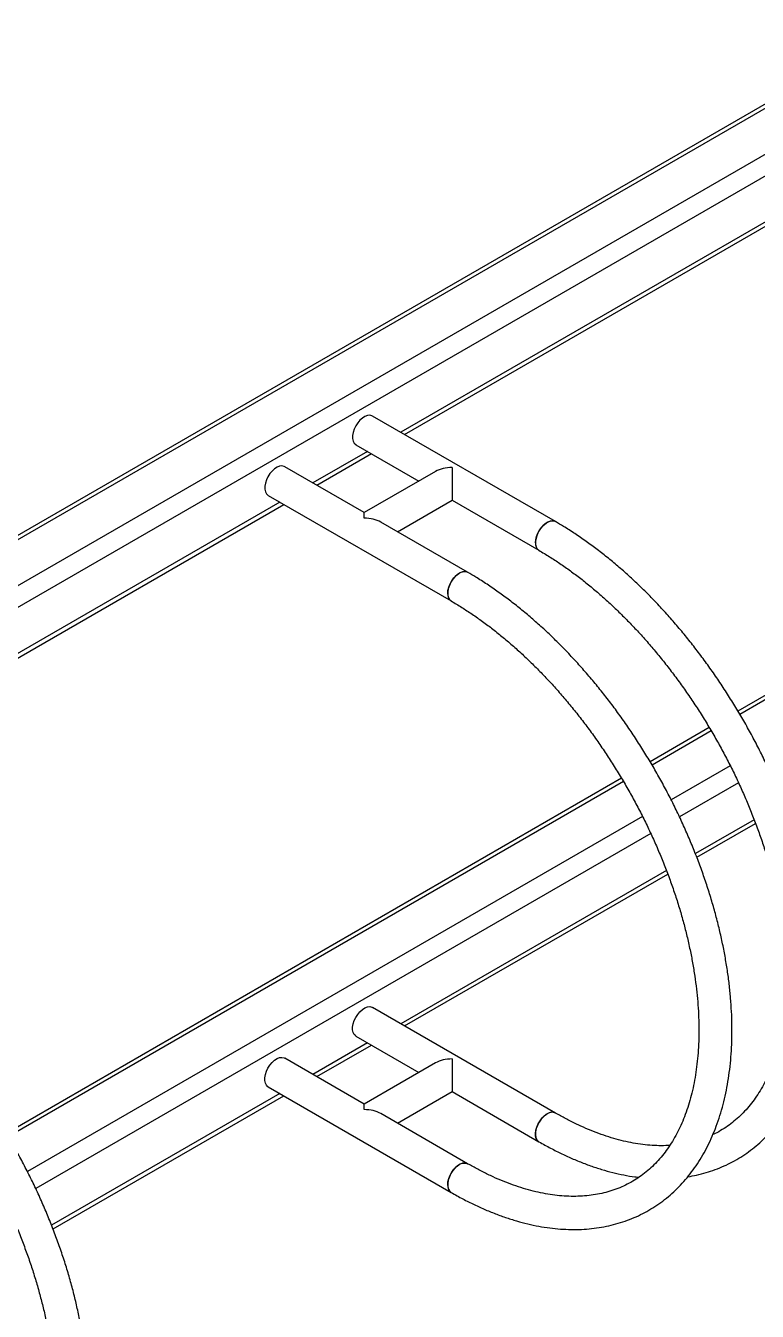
# Model space of a CAD drawing. Header units: millimetres. Extents: x 3621 to 9561, y -2206 to 1994.
# Drawn here: x 8109 to 8463, y -33 to 588 of the extents above; entities that cross this region are included whole.
import ezdxf

# ---------------------------------------------------------------- set-up
doc = ezdxf.new("R2010")
doc.units = ezdxf.units.MM

# ---------------------------------------------------------------- blocks, each defined once
blk = doc.blocks.new('izometria')
for p, q in [((-1648.56, 2439.2), (-3115.89, 1592.13)), ((-1647.33, 2437.75), (-3115.89, 1589.97)), ((-1628.1, 2426.65), (-3115.89, 1567.76)), ((-1620.5, 2420.58), (-3115.89, 1557.31)), ((-2034.26, 2159.51), (-2329.39, 1989.14)), ((-2327.51, 1988.06), (-2032.39, 2158.43)), ((-1869.16, 2026.07), (-2166.43, 1854.46)), ((-1868.21, 2024.45), (-2165.48, 1852.84)), ((-2254.62, 1945.98), (-2343.01, 1997)), ((-2351.01, 1983.15), (-2320.58, 1965.58)), ((-2345.39, 1979.9), (-2371.81, 1964.65)), ((-2369.94, 1963.57), (-2343.51, 1978.82)), ((-2347.01, 1950.33), (-2385.43, 1972.51)), ((-2312.58, 1970.2), (-2347.01, 1950.33)), ((-2393.43, 1958.65), (-2305.05, 1907.63)), ((-2387.82, 1955.41), (-2682.94, 1785.04)), ((-2681.07, 1783.96), (-2385.94, 1954.33)), ((-2331.01, 1941.09), (-2304.58, 1956.34)), ((-2304.58, 1956.34), (-2262.62, 1932.12)), ((-2297.05, 1921.48), (-2339.01, 1945.71)), ((-2180.29, 1846.46), (-2208.85, 1829.97)), ((-2179.33, 1844.84), (-2207.9, 1828.35)), ((-2170.11, 1827.96), (-2198.65, 1811.48)), ((-2222.71, 1821.97), (-2519.98, 1650.36)), ((-2221.76, 1820.35), (-2519.03, 1648.74)), ((-2166.16, 1819.79), (-2194.68, 1803.33)), ((-2212.54, 1803.47), (-2509.78, 1631.87)), ((-2158.58, 1801.95), (-2186.99, 1785.56)), ((-2186.3, 1783.79), (-2157.92, 1800.17)), ((-2208.59, 1795.3), (-2505.8, 1623.72)), ((-2201.01, 1777.46), (-2329.39, 1703.35)), ((-2327.51, 1702.27), (-2200.34, 1775.68)), ((-2254.62, 1660.19), (-2343.01, 1711.21)), ((-2351.01, 1697.36), (-2320.58, 1679.79)), ((-2345.39, 1694.11), (-2371.81, 1678.86)), ((-2369.94, 1677.78), (-2343.51, 1693.03)), ((-2347.01, 1664.54), (-2385.43, 1686.72)), ((-2312.58, 1684.41), (-2347.01, 1664.54)), ((-2393.43, 1672.86), (-2305.05, 1621.84)), ((-2387.82, 1669.62), (-2498.12, 1605.95)), ((-2497.42, 1604.18), (-2385.94, 1668.54)), ((-2331.01, 1655.3), (-2304.58, 1670.55)), ((-2304.58, 1670.55), (-2262.62, 1646.33)), ((-2297.05, 1635.7), (-2339.01, 1659.92))]:
    blk.add_line(p, q)
at = {"flags": 128}
for points in [[(-2343.01, 1997), (-2343.35, 1997.17), (-2344.36, 1997.37), (-2345.49, 1997.24), (-2346.7, 1996.77), (-2347.92, 1995.99), (-2349.1, 1994.93), (-2350.18, 1993.65), (-2351.11, 1992.2), (-2351.85, 1990.64), (-2352.37, 1989.06), (-2352.63, 1987.53), (-2352.63, 1986.12), (-2352.37, 1984.89), (-2351.85, 1983.91), (-2351.11, 1983.21), (-2351.01, 1983.15)], [(-2385.43, 1972.51), (-2385.77, 1972.67), (-2386.78, 1972.88), (-2387.92, 1972.75), (-2389.13, 1972.28), (-2390.35, 1971.5), (-2391.53, 1970.44), (-2392.61, 1969.16), (-2393.54, 1967.7), (-2394.28, 1966.15), (-2394.79, 1964.57), (-2395.06, 1963.04), (-2395.06, 1961.63), (-2394.79, 1960.4), (-2394.28, 1959.42), (-2393.54, 1958.72), (-2393.43, 1958.65)], [(-2304.58, 1972.11), (-2304.58, 1970.88), (-2304.58, 1969.49), (-2304.58, 1967.97), (-2304.58, 1966.39), (-2304.58, 1964.78), (-2304.58, 1963.19), (-2304.58, 1961.68), (-2304.58, 1960.28), (-2304.58, 1959.05), (-2304.58, 1958.02), (-2304.58, 1957.21), (-2304.58, 1956.66), (-2304.58, 1956.38), (-2304.58, 1956.34)], [(-2347.01, 1947.62), (-2347.01, 1948.71), (-2347.01, 1949.54), (-2347.01, 1950.08), (-2347.01, 1950.32), (-2347.01, 1950.33)], [(-2264.28, 1935.78), (-2264.14, 1937.26), (-2263.75, 1938.83), (-2263.12, 1940.4), (-2262.28, 1941.91), (-2261.27, 1943.29), (-2260.13, 1944.47), (-2258.93, 1945.39), (-2257.7, 1946.02), (-2256.53, 1946.33), (-2255.44, 1946.29), (-2254.62, 1945.98)], [(-2254.62, 1945.98), (-2254.96, 1946.14), (-2255.97, 1946.35), (-2257.11, 1946.22), (-2258.31, 1945.75), (-2259.53, 1944.97), (-2260.71, 1943.91), (-2261.79, 1942.62), (-2262.73, 1941.17), (-2263.47, 1939.62), (-2263.98, 1938.04), (-2264.24, 1936.51), (-2264.24, 1935.1), (-2263.98, 1933.87), (-2263.47, 1932.88), (-2262.73, 1932.19), (-2262.62, 1932.12)], [(-2306.7, 1911.29), (-2306.57, 1912.77), (-2306.18, 1914.34), (-2305.55, 1915.91), (-2304.71, 1917.42), (-2303.7, 1918.8), (-2302.56, 1919.98), (-2301.35, 1920.9), (-2300.13, 1921.53), (-2298.95, 1921.83), (-2297.87, 1921.8), (-2297.04, 1921.48)], [(-2297.05, 1921.48), (-2297.38, 1921.65), (-2298.4, 1921.86), (-2299.53, 1921.72), (-2300.74, 1921.26), (-2301.96, 1920.47), (-2303.14, 1919.42), (-2304.22, 1918.13), (-2305.15, 1916.68), (-2305.89, 1915.13), (-2306.41, 1913.55), (-2306.67, 1912.02), (-2306.67, 1910.6), (-2306.41, 1909.38), (-2305.89, 1908.39), (-2305.15, 1907.69), (-2305.05, 1907.63)], [(-2351.01, 1697.36), (-2351.11, 1697.42), (-2351.85, 1698.12), (-2352.37, 1699.1), (-2352.63, 1700.33), (-2352.63, 1701.74), (-2352.37, 1703.28), (-2351.85, 1704.85), (-2351.11, 1706.41), (-2350.18, 1707.86), (-2349.1, 1709.14), (-2347.92, 1710.2), (-2346.7, 1710.98), (-2345.49, 1711.45), (-2344.36, 1711.59), (-2343.35, 1711.38), (-2343.01, 1711.21)], [(-2393.43, 1672.86), (-2393.54, 1672.93), (-2394.28, 1673.63), (-2394.79, 1674.61), (-2395.06, 1675.84), (-2395.06, 1677.25), (-2394.79, 1678.78), (-2394.28, 1680.36), (-2393.54, 1681.91), (-2392.61, 1683.37), (-2391.53, 1684.65), (-2390.35, 1685.71), (-2389.13, 1686.49), (-2387.92, 1686.96), (-2386.78, 1687.09), (-2385.77, 1686.89), (-2385.43, 1686.72)], [(-2304.58, 1686.32), (-2304.58, 1685.09), (-2304.58, 1683.7), (-2304.58, 1682.18), (-2304.58, 1680.6), (-2304.58, 1678.99), (-2304.58, 1677.4), (-2304.58, 1675.89), (-2304.58, 1674.49), (-2304.58, 1673.26), (-2304.58, 1672.23), (-2304.58, 1671.42), (-2304.58, 1670.87), (-2304.58, 1670.59), (-2304.58, 1670.55)], [(-2347.01, 1661.83), (-2347.01, 1662.92), (-2347.01, 1663.75), (-2347.01, 1664.29), (-2347.01, 1664.53), (-2347.01, 1664.54)], [(-2254.62, 1660.19), (-2254.73, 1660.25), (-2255.7, 1660.54), (-2256.81, 1660.49), (-2258.01, 1660.11), (-2259.23, 1659.4), (-2260.43, 1658.41), (-2261.54, 1657.17), (-2262.51, 1655.76), (-2263.3, 1654.22), (-2263.87, 1652.64), (-2264.2, 1651.09), (-2264.27, 1649.64), (-2264.07, 1648.36), (-2263.62, 1647.31), (-2262.93, 1646.54), (-2262.62, 1646.33)], [(-2262.62, 1646.33), (-2263.3, 1646.89), (-2263.87, 1647.81), (-2264.2, 1648.98), (-2264.27, 1650.35), (-2264.07, 1651.86), (-2263.62, 1653.43), (-2262.93, 1655), (-2262.04, 1656.48), (-2260.99, 1657.82), (-2259.84, 1658.94), (-2258.62, 1659.79)], [(-2306.7, 1625.5), (-2306.57, 1626.98), (-2306.18, 1628.55), (-2305.55, 1630.12), (-2304.71, 1631.63), (-2303.7, 1633.01), (-2302.56, 1634.19), (-2301.35, 1635.11), (-2300.13, 1635.74), (-2298.95, 1636.04), (-2297.87, 1636.01), (-2297.05, 1635.7)], [(-2297.05, 1635.7), (-2297.38, 1635.86), (-2298.4, 1636.07), (-2299.53, 1635.93), (-2300.74, 1635.47), (-2301.96, 1634.68), (-2303.14, 1633.63), (-2304.22, 1632.34), (-2305.15, 1630.89), (-2305.89, 1629.34), (-2306.41, 1627.76), (-2306.67, 1626.23), (-2306.67, 1624.81), (-2306.41, 1623.59), (-2305.89, 1622.6), (-2305.15, 1621.9), (-2305.05, 1621.84)]]:
    blk.add_lwpolyline(points, dxfattribs=at)
for centre, start, end in [((-2260.34, 1935.36), 173.82107, 234.80663), ((-2302.77, 1910.86), 173.821, 234.80665), ((-2256.28, 1656.6), 65.16051, 126.17853), ((-2302.77, 1625.08), 173.81832, 234.83296)]:
    blk.add_arc(centre, 3.96, start, end)
for centre, start_param, end_param in [((-2304.58, 1965.58), 1.570796, 2.356113), ((-2347.01, 1941.09), 0.785479, 1.570796), ((-2304.58, 1679.79), 1.570796, 2.356113), ((-2347.01, 1655.3), 0.785479, 1.570796)]:
    blk.add_ellipse(centre, major_axis=(11.31, 0), ratio=0.577382, start_param=start_param, end_param=end_param)
for points, knots in [([(-2190.64, 1629.41), (-2189.22, 1629.65), (-2186.23, 1630.18), (-2181.82, 1631.34), (-2177.39, 1632.8), (-2173.11, 1634.55), (-2168.99, 1636.57), (-2165.02, 1638.87), (-2161.22, 1641.44), (-2157.6, 1644.27), (-2154.15, 1647.37), (-2150.88, 1650.72), (-2147.79, 1654.32), (-2144.9, 1658.16), (-2142.21, 1662.25), (-2139.72, 1666.58), (-2137.43, 1671.14), (-2135.36, 1675.91), (-2133.5, 1680.91), (-2131.87, 1686.1), (-2130.46, 1691.49), (-2129.28, 1697.06), (-2128.33, 1702.81), (-2127.62, 1708.72), (-2127.13, 1714.77), (-2126.88, 1720.97), (-2126.86, 1727.29), (-2127.07, 1733.73), (-2127.51, 1740.27), (-2128.18, 1746.9), (-2129.07, 1753.62), (-2130.19, 1760.4), (-2131.53, 1767.24), (-2133.09, 1774.13), (-2134.87, 1781.06), (-2136.86, 1788.01), (-2139.05, 1794.96), (-2141.46, 1801.93), (-2144.06, 1808.87), (-2146.85, 1815.8), (-2149.84, 1822.69), (-2153.01, 1829.54), (-2156.36, 1836.33), (-2159.89, 1843.05), (-2163.58, 1849.69), (-2167.44, 1856.24), (-2171.45, 1862.68), (-2175.61, 1869.02), (-2179.91, 1875.23), (-2184.34, 1881.3), (-2188.9, 1887.23), (-2193.59, 1893.01), (-2198.38, 1898.62), (-2203.28, 1904.05), (-2208.27, 1909.31), (-2213.35, 1914.37), (-2218.51, 1919.23), (-2223.75, 1923.88), (-2229.05, 1928.31), (-2234.4, 1932.51), (-2239.8, 1936.48), (-2245.24, 1940.21), (-2250.18, 1943.37), (-2253.31, 1945.21), (-2254.62, 1945.98)], [0, 0, 0, 0, 0.014422, 0.030318, 0.046147, 0.061921, 0.077653, 0.093359, 0.109057, 0.124759, 0.140483, 0.156244, 0.172057, 0.187931, 0.203874, 0.219888, 0.235972, 0.252123, 0.268333, 0.284596, 0.300902, 0.317244, 0.333612, 0.35, 0.366401, 0.38281, 0.399222, 0.415633, 0.432041, 0.448443, 0.46484, 0.481229, 0.497612, 0.513987, 0.530355, 0.546717, 0.563072, 0.579421, 0.595765, 0.612105, 0.628441, 0.644773, 0.661104, 0.677432, 0.69376, 0.710087, 0.726415, 0.742744, 0.759075, 0.775408, 0.791744, 0.808085, 0.82443, 0.84078, 0.857137, 0.873501, 0.889871, 0.90625, 0.922637, 0.939033, 0.955437, 0.97185, 0.98827, 1, 1, 1, 1]), ([(-2262.62, 1932.12), (-2261.74, 1931.61), (-2259.19, 1930.11), (-2254.95, 1927.45), (-2249.92, 1924.04), (-2244.9, 1920.39), (-2239.91, 1916.51), (-2234.94, 1912.39), (-2230.02, 1908.06), (-2225.14, 1903.51), (-2220.33, 1898.75), (-2215.59, 1893.8), (-2210.93, 1888.66), (-2206.36, 1883.35), (-2201.89, 1877.86), (-2197.53, 1872.22), (-2193.29, 1866.43), (-2189.17, 1860.5), (-2185.18, 1854.46), (-2181.34, 1848.29), (-2177.64, 1842.03), (-2174.1, 1835.68), (-2170.72, 1829.26), (-2167.51, 1822.77), (-2164.48, 1816.23), (-2161.62, 1809.65), (-2158.96, 1803.04), (-2156.48, 1796.43), (-2154.2, 1789.81), (-2152.12, 1783.21), (-2150.25, 1776.63), (-2148.58, 1770.09), (-2147.12, 1763.61), (-2145.87, 1757.19), (-2144.84, 1750.85), (-2144.02, 1744.6), (-2143.41, 1738.45), (-2143.02, 1732.41), (-2142.85, 1726.51), (-2142.89, 1720.74), (-2143.14, 1715.12), (-2143.61, 1709.65), (-2144.28, 1704.36), (-2145.16, 1699.25), (-2146.24, 1694.32), (-2147.53, 1689.59), (-2149, 1685.06), (-2150.67, 1680.75), (-2152.54, 1676.65), (-2154.58, 1672.76), (-2156.81, 1669.11), (-2159.22, 1665.68), (-2161.82, 1662.49), (-2164.59, 1659.53), (-2167.54, 1656.82), (-2170.67, 1654.35), (-2173.98, 1652.16), (-2176.61, 1650.63), (-2178.2, 1649.91), (-2178.56, 1649.75)], [0, 0, 0, 0, 0.0093133, 0.0270801, 0.0448548, 0.0626372, 0.0804281, 0.0982284, 0.1160379, 0.1338567, 0.1516845, 0.1695206, 0.1873647, 0.2052158, 0.2230733, 0.2409364, 0.2588043, 0.276676, 0.2945508, 0.3124276, 0.3303058, 0.3481843, 0.3660622, 0.3839383, 0.4018118, 0.4196819, 0.4375476, 0.4554079, 0.4732622, 0.4911095, 0.508949, 0.52678, 0.5446017, 0.5624135, 0.5802149, 0.5980057, 0.6157857, 0.6335552, 0.6513148, 0.6690656, 0.6868095, 0.704549, 0.7222874, 0.740028, 0.7577768, 0.7755411, 0.79333, 0.8111551, 0.8290294, 0.8469685, 0.8649888, 0.8831078, 0.9013414, 0.9197018, 0.9381941, 0.9568128, 0.9755383, 0.9943369, 1, 1, 1, 1]), ([(-2305.05, 1621.84), (-2304.08, 1621.29), (-2301.28, 1619.69), (-2296.64, 1617.26), (-2291.14, 1614.63), (-2285.65, 1612.27), (-2280.18, 1610.2), (-2274.74, 1608.41), (-2269.33, 1606.92), (-2263.98, 1605.71), (-2258.69, 1604.81), (-2253.47, 1604.2), (-2248.33, 1603.9), (-2243.28, 1603.89), (-2238.34, 1604.18), (-2233.52, 1604.78), (-2228.81, 1605.66), (-2224.25, 1606.84), (-2219.82, 1608.31), (-2215.54, 1610.05), (-2211.41, 1612.08), (-2207.45, 1614.38), (-2203.65, 1616.95), (-2200.02, 1619.78), (-2196.57, 1622.87), (-2193.3, 1626.22), (-2190.22, 1629.82), (-2187.33, 1633.67), (-2184.63, 1637.76), (-2182.14, 1642.09), (-2179.86, 1646.64), (-2177.79, 1651.42), (-2175.93, 1656.41), (-2174.3, 1661.61), (-2172.89, 1667), (-2171.71, 1672.57), (-2170.76, 1678.32), (-2170.04, 1684.22), (-2169.56, 1690.28), (-2169.3, 1696.48), (-2169.28, 1702.8), (-2169.49, 1709.23), (-2169.93, 1715.78), (-2170.6, 1722.41), (-2171.5, 1729.12), (-2172.62, 1735.91), (-2173.96, 1742.75), (-2175.52, 1749.64), (-2177.3, 1756.56), (-2179.28, 1763.51), (-2181.48, 1770.47), (-2183.88, 1777.43), (-2186.48, 1784.38), (-2189.28, 1791.31), (-2192.27, 1798.2), (-2195.44, 1805.05), (-2198.79, 1811.83), (-2202.32, 1818.55), (-2206.01, 1825.19), (-2209.86, 1831.74), (-2213.87, 1838.19), (-2218.03, 1844.52), (-2222.33, 1850.73), (-2226.77, 1856.81), (-2231.33, 1862.74), (-2236.01, 1868.51), (-2240.81, 1874.13), (-2245.7, 1879.56), (-2250.7, 1884.82), (-2255.78, 1889.88), (-2260.94, 1894.74), (-2266.18, 1899.38), (-2271.47, 1903.82), (-2276.83, 1908.02), (-2282.22, 1911.99), (-2287.66, 1915.72), (-2292.61, 1918.88), (-2295.74, 1920.72), (-2297.05, 1921.48)], [0, 0, 0, 0, 0.007103, 0.020545, 0.033992, 0.047438, 0.060878, 0.074309, 0.087726, 0.101121, 0.114488, 0.12782, 0.141109, 0.154347, 0.16753, 0.180654, 0.193717, 0.20672, 0.21967, 0.232575, 0.245445, 0.258294, 0.271136, 0.283981, 0.296844, 0.309738, 0.322675, 0.335661, 0.348704, 0.361805, 0.374963, 0.388175, 0.401436, 0.414741, 0.428081, 0.441449, 0.45484, 0.468247, 0.481664, 0.495088, 0.508514, 0.52194, 0.535363, 0.548782, 0.562195, 0.575603, 0.589005, 0.602402, 0.615792, 0.629177, 0.642557, 0.655932, 0.669303, 0.68267, 0.696034, 0.709396, 0.722755, 0.736113, 0.749471, 0.762828, 0.776185, 0.789544, 0.802903, 0.816265, 0.82963, 0.842998, 0.856369, 0.869745, 0.883126, 0.896513, 0.909906, 0.923305, 0.936711, 0.950124, 0.963544, 0.976971, 0.990404, 1, 1, 1, 1]), ([(-2305.05, 1907.63), (-2304.17, 1907.11), (-2301.61, 1905.62), (-2297.38, 1902.95), (-2292.35, 1899.55), (-2287.33, 1895.9), (-2282.33, 1892.02), (-2277.37, 1887.9), (-2272.44, 1883.57), (-2267.57, 1879.02), (-2262.76, 1874.26), (-2258.02, 1869.31), (-2253.36, 1864.17), (-2248.79, 1858.85), (-2244.32, 1853.37), (-2239.96, 1847.73), (-2235.71, 1841.94), (-2231.59, 1836.01), (-2227.61, 1829.96), (-2223.76, 1823.8), (-2220.07, 1817.54), (-2216.52, 1811.19), (-2213.15, 1804.76), (-2209.94, 1798.27), (-2206.9, 1791.73), (-2204.05, 1785.15), (-2201.38, 1778.55), (-2198.91, 1771.93), (-2196.63, 1765.32), (-2194.55, 1758.71), (-2192.67, 1752.14), (-2191.01, 1745.6), (-2189.55, 1739.12), (-2188.3, 1732.7), (-2187.26, 1726.36), (-2186.44, 1720.1), (-2185.84, 1713.96), (-2185.45, 1707.92), (-2185.28, 1702.01), (-2185.32, 1696.24), (-2185.57, 1690.62), (-2186.03, 1685.16), (-2186.71, 1679.87), (-2187.59, 1674.75), (-2188.67, 1669.83), (-2189.95, 1665.1), (-2191.43, 1660.57), (-2193.1, 1656.25), (-2194.96, 1652.15), (-2197.01, 1648.27), (-2199.24, 1644.62), (-2201.65, 1641.19), (-2204.24, 1638), (-2207.01, 1635.04), (-2209.97, 1632.33), (-2213.09, 1629.86), (-2216.4, 1627.66), (-2219.87, 1625.71), (-2223.5, 1624.04), (-2227.29, 1622.65), (-2231.21, 1621.54), (-2235.26, 1620.7), (-2239.42, 1620.16), (-2243.7, 1619.89), (-2248.08, 1619.9), (-2252.56, 1620.19), (-2257.12, 1620.76), (-2261.77, 1621.6), (-2266.49, 1622.71), (-2271.29, 1624.1), (-2276.14, 1625.76), (-2281.05, 1627.68), (-2286, 1629.88), (-2290.9, 1632.29), (-2294.59, 1634.28), (-2296.61, 1635.44), (-2297.05, 1635.7)], [0, 0, 0, 0, 0.007128, 0.020725, 0.034329, 0.047938, 0.061555, 0.075178, 0.088808, 0.102445, 0.116089, 0.12974, 0.143397, 0.157059, 0.170726, 0.184397, 0.198072, 0.21175, 0.22543, 0.239112, 0.252795, 0.266478, 0.28016, 0.293842, 0.307521, 0.321197, 0.334871, 0.34854, 0.362204, 0.375863, 0.389517, 0.403163, 0.416803, 0.430435, 0.444059, 0.457675, 0.471283, 0.484882, 0.498474, 0.51206, 0.52564, 0.539216, 0.552792, 0.56637, 0.579953, 0.593549, 0.607164, 0.620806, 0.634486, 0.648215, 0.662007, 0.675874, 0.689829, 0.70388, 0.718033, 0.732283, 0.746614, 0.761001, 0.775408, 0.789784, 0.804098, 0.818326, 0.832456, 0.846487, 0.860424, 0.87428, 0.888065, 0.901794, 0.915479, 0.929131, 0.942758, 0.95637, 0.969972, 0.983569, 0.996441, 1, 1, 1, 1]), ([(-2544.2, 1425.3), (-2542.78, 1425.55), (-2539.79, 1426.08), (-2535.37, 1427.24), (-2530.95, 1428.69), (-2526.67, 1430.44), (-2522.54, 1432.47), (-2518.58, 1434.77), (-2514.78, 1437.34), (-2511.15, 1440.17), (-2507.7, 1443.26), (-2504.43, 1446.61), (-2501.35, 1450.21), (-2498.46, 1454.06), (-2495.76, 1458.15), (-2493.27, 1462.48), (-2490.98, 1467.03), (-2488.91, 1471.81), (-2487.06, 1476.8), (-2485.43, 1482), (-2484.02, 1487.39), (-2482.84, 1492.96), (-2481.89, 1498.71), (-2481.17, 1504.61), (-2480.68, 1510.67), (-2480.43, 1516.87), (-2480.41, 1523.19), (-2480.62, 1529.62), (-2481.06, 1536.17), (-2481.73, 1542.8), (-2482.62, 1549.51), (-2483.74, 1556.3), (-2485.09, 1563.14), (-2486.65, 1570.03), (-2488.42, 1576.96), (-2490.41, 1583.9), (-2492.61, 1590.86), (-2495.01, 1597.82), (-2497.61, 1604.77), (-2500.41, 1611.7), (-2503.39, 1618.59), (-2506.57, 1625.44), (-2509.92, 1632.23), (-2513.44, 1638.95), (-2517.14, 1645.59), (-2520.99, 1652.13), (-2525, 1658.58), (-2529.16, 1664.91), (-2533.46, 1671.12), (-2537.9, 1677.2), (-2542.46, 1683.13), (-2547.14, 1688.9), (-2551.93, 1694.52), (-2556.83, 1699.95), (-2561.82, 1705.21), (-2566.91, 1710.27), (-2572.07, 1715.13), (-2577.3, 1719.77), (-2582.6, 1724.21), (-2587.95, 1728.41), (-2593.35, 1732.38), (-2598.79, 1736.11), (-2603.73, 1739.27), (-2606.87, 1741.11), (-2608.17, 1741.87)], [0, 0, 0, 0, 0.014422, 0.030318, 0.046147, 0.061921, 0.077653, 0.093359, 0.109057, 0.124759, 0.140483, 0.156244, 0.172057, 0.187931, 0.203874, 0.219888, 0.235972, 0.252123, 0.268333, 0.284596, 0.300902, 0.317244, 0.333612, 0.35, 0.366401, 0.38281, 0.399222, 0.415633, 0.432041, 0.448443, 0.46484, 0.48123, 0.497612, 0.513987, 0.530355, 0.546717, 0.563072, 0.579421, 0.595765, 0.612105, 0.628441, 0.644773, 0.661104, 0.677432, 0.69376, 0.710087, 0.726415, 0.742744, 0.759075, 0.775408, 0.791744, 0.808085, 0.82443, 0.84078, 0.857137, 0.873501, 0.889871, 0.90625, 0.922637, 0.939033, 0.955437, 0.97185, 0.98827, 1, 1, 1, 1]), ([(-2616.17, 1728.02), (-2615.29, 1727.5), (-2612.74, 1726.01), (-2608.51, 1723.34), (-2603.48, 1719.94), (-2598.46, 1716.29), (-2593.46, 1712.41), (-2588.49, 1708.29), (-2583.57, 1703.96), (-2578.7, 1699.41), (-2573.89, 1694.65), (-2569.15, 1689.7), (-2564.49, 1684.56), (-2559.92, 1679.24), (-2555.45, 1673.76), (-2551.09, 1668.12), (-2546.84, 1662.33), (-2542.72, 1656.4), (-2538.73, 1650.35), (-2534.89, 1644.19), (-2531.19, 1637.93), (-2527.65, 1631.58), (-2524.27, 1625.15), (-2521.06, 1618.66), (-2518.03, 1612.12), (-2515.18, 1605.54), (-2512.51, 1598.94), (-2510.04, 1592.32), (-2507.76, 1585.71), (-2505.68, 1579.1), (-2503.8, 1572.53), (-2502.13, 1565.99), (-2500.67, 1559.51), (-2499.42, 1553.09), (-2498.39, 1546.75), (-2497.57, 1540.49), (-2496.97, 1534.35), (-2496.58, 1528.31), (-2496.4, 1522.4), (-2496.44, 1516.64), (-2496.7, 1511.01), (-2497.16, 1505.55), (-2497.84, 1500.26), (-2498.71, 1495.15), (-2499.8, 1490.22), (-2501.08, 1485.49), (-2502.56, 1480.96), (-2504.23, 1476.64), (-2506.09, 1472.54), (-2508.13, 1468.66), (-2510.36, 1465.01), (-2512.78, 1461.58), (-2515.37, 1458.39), (-2518.14, 1455.43), (-2521.09, 1452.72), (-2524.22, 1450.25), (-2527.53, 1448.06), (-2530.17, 1446.53), (-2531.75, 1445.81), (-2532.12, 1445.65)], [0, 0, 0, 0, 0.009313, 0.02708, 0.044855, 0.062637, 0.080428, 0.098228, 0.116038, 0.133857, 0.151684, 0.169521, 0.187365, 0.205216, 0.223073, 0.240936, 0.258804, 0.276676, 0.294551, 0.312428, 0.330306, 0.348184, 0.366062, 0.383938, 0.401812, 0.419682, 0.437548, 0.455408, 0.473262, 0.49111, 0.508949, 0.52678, 0.544602, 0.562413, 0.580215, 0.598006, 0.615786, 0.633555, 0.651315, 0.669066, 0.68681, 0.704549, 0.722287, 0.740028, 0.757777, 0.775541, 0.79333, 0.811155, 0.829029, 0.846968, 0.864989, 0.883108, 0.901341, 0.919702, 0.938194, 0.956813, 0.975538, 0.994337, 1, 1, 1, 1]), ([(-2199.34, 1644.55), (-2199.99, 1644.5), (-2202.06, 1644.35), (-2205.66, 1644.4), (-2210.13, 1644.68), (-2214.7, 1645.25), (-2219.34, 1646.09), (-2224.07, 1647.2), (-2228.86, 1648.59), (-2233.71, 1650.25), (-2238.62, 1652.18), (-2243.57, 1654.37), (-2248.47, 1656.79), (-2252.16, 1658.78), (-2254.18, 1659.94), (-2254.62, 1660.19)], [0, 0, 0, 0, 0.040297, 0.12743, 0.214047, 0.300229, 0.386057, 0.471609, 0.556953, 0.642148, 0.727242, 0.812275, 0.897277, 0.977749, 1, 1, 1, 1]), ([(-2262.62, 1646.33), (-2261.65, 1645.78), (-2258.85, 1644.19), (-2254.22, 1641.75), (-2248.72, 1639.12), (-2243.23, 1636.77), (-2237.75, 1634.69), (-2232.31, 1632.91), (-2226.91, 1631.41), (-2221.56, 1630.22), (-2217.35, 1629.46), (-2214.95, 1629.19), (-2214.3, 1629.12)], [0, 0, 0, 0, 0.059436, 0.171913, 0.284428, 0.396932, 0.509395, 0.621779, 0.734041, 0.846126, 0.957976, 1, 1, 1, 1])]:
    blk.add_open_spline(points, degree=3, knots=knots)

msp = doc.modelspace()

# ---------------------------------------------------------------- block references
msp.add_blockref('izometria', (10619.91, -1597.16))

doc.saveas('drawing.dxf')
